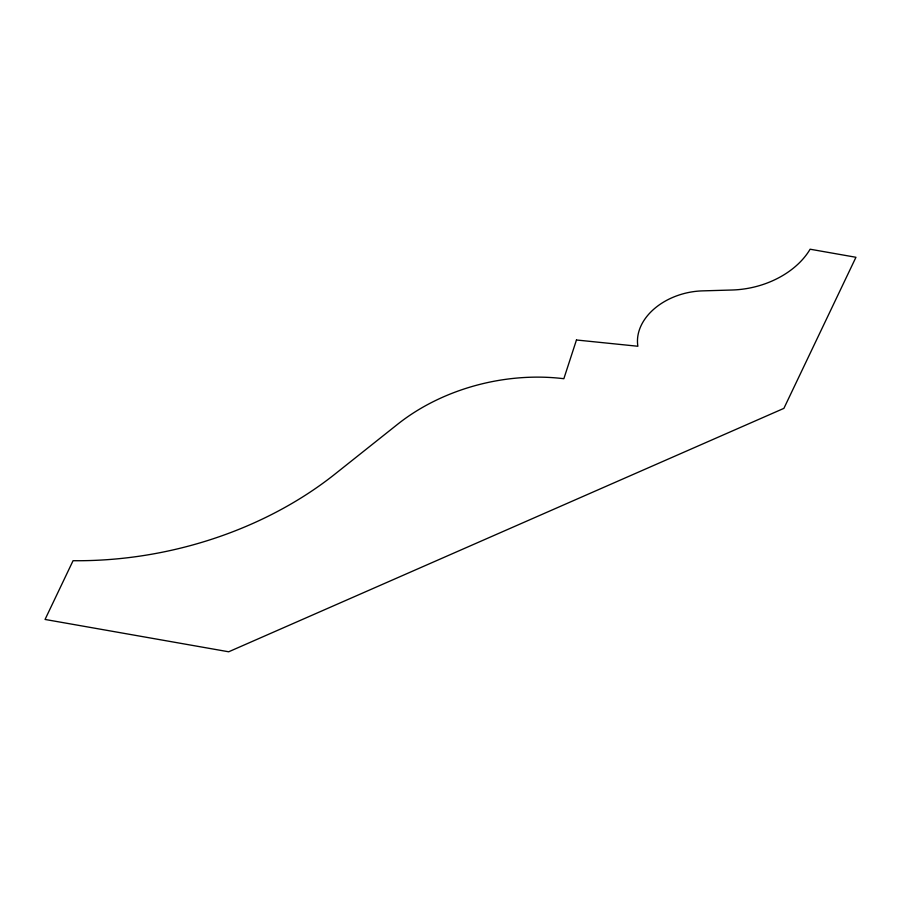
<?xml version="1.0" encoding="UTF-8"?>
<svg xmlns="http://www.w3.org/2000/svg" width="901" height="901" viewBox="0 0 901 901"><rect width="100%" height="100%" fill="white"/><g stroke="black" fill="none" stroke-linecap="round" stroke-linejoin="round"><path stroke-width="1.35" d="M576.46 339.992L563.846 378.713A172.913 125.419 -12 0 0 397.656 424.236L335.161 473.937A318.571 231.084 -12 0 1 73.071 560.704L45.05 619.449L228.685 651.783L783.893 408.367L855.95 257.281L810.123 249.217A78.894 57.225 -12 0 1 732.119 290.009L702.442 290.877A60.085 43.586 -12 0 0 637.874 346.254L576.46 339.992"/></g></svg>
